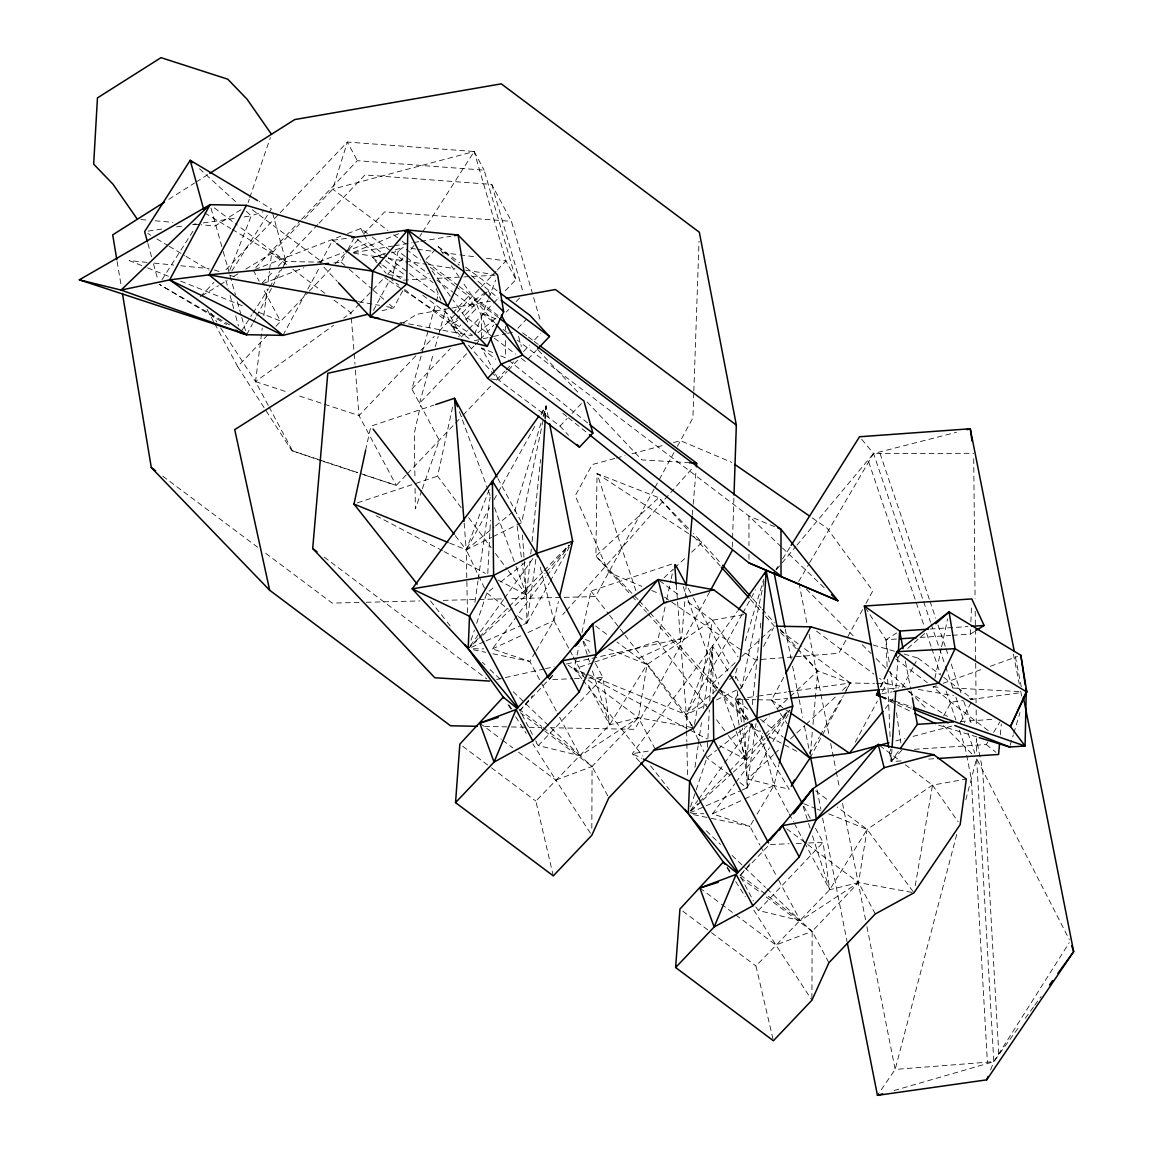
<?xml version="1.0" encoding="UTF-8"?>
<svg xmlns="http://www.w3.org/2000/svg" width="1153" height="1153" viewBox="0 0 1153 1153"><rect width="100%" height="100%" fill="white"/><g stroke="black" fill="none" stroke-linecap="round" stroke-linejoin="round"><path stroke-width="0.75" stroke-dasharray="5 3.75" d="M591.835 828.258L592.065 766.471L638.416 717.699L647.049 664.532L712.424 620.242L746.207 614.16M811.914 998.44L812.159 931.365L858.509 882.593L867.142 829.425L932.532 785.135L966.3 779.053M693.775 392.885L692.91 417.876L677.387 446.341M693.832 391.098L699.035 241.164M732.27 547.041L732.515 539.863M732.573 538.076L733.942 496.813M952.436 635.332L970.394 634.136L970.61 628.861M970.884 621.813L971.518 605.974M487.791 573.459L490.472 520.19M707.438 747.23L709.311 709.945M709.758 701.067L712.54 646.026L737.3 611.364M545.297 418.597L546.104 406.015L540.944 413.235M891.961 749.061L891.139 761.585L903.678 760.749M895.939 688.269L898.043 656.086M639.021 658.003L681.639 638.416L686.093 586.574M692.247 515.06L693.011 506.109M693.169 504.322L696.095 470.352M810.271 754.667L812.346 731.506M812.995 724.387L817.794 670.931L779.226 628.097M1000.343 734.836L1001.308 724.113M523.649 624.45L526.907 623.024L526.503 595.02L530.02 561.136M530.755 554.002L531.317 548.655M532.052 541.521L540.555 459.499M544.807 418.496L546.104 406.015L540.901 415.397M742.114 790.05L747 787.917L746.611 759.913L750.3 724.243M752.332 704.642L759.553 635.101M760.288 627.967L761.023 620.833M268.231 405.38L255.519 381.585L262.235 328.173M263.806 315.706L267.165 288.999M268.058 281.88L269.398 271.2M269.629 269.413L271.647 253.386L299.737 223.826M518.317 616.581L526.907 623.024L535.958 558.571M739.851 782.556L747 787.917L756.051 723.464M474.906 602.342L477.991 580.953M478.25 579.166L490.111 497.174M695 767.235L698.098 745.847M698.343 744.06L701.442 722.672M703.503 708.418L712.54 646.026L728.206 671.608M694.51 724.358L712.424 620.242L685.271 599.906M915.223 885.72L932.532 785.135L905.379 764.799M516.904 524.961L521.66 522.626L546.104 406.015L548.857 420.067M716.402 699.957L741.754 687.519L762.551 588.318M762.911 586.574L764.007 581.357M934.939 678.238L941.252 648.577M941.626 646.833L947.579 618.916M365.602 450.391L370.862 426.163L434.018 405.107M461.157 507.666L437.592 476.16L452.61 406.923M581.818 678.771L574.064 668.942L576.687 656.835M577.062 655.106L578.936 646.444M581.948 632.593L590.956 591.057L674.591 563.168M708.043 708.36L657.686 641.054L666.319 601.246M666.708 599.517L670.83 580.478M671.205 578.748L673.093 570.086M536.073 650.825L553.916 620.559L558.398 601.578M757.06 814.205L774.023 785.452L778.895 764.756M956.731 834.484L895.16 1069.422L877.447 1095.35M965.854 799.678L976.62 758.573L1069.35 939.623M466.59 353.755L419.519 403.291L411.895 389.022L421.465 354.749M421.94 353.034L435.805 303.325M436.281 301.61L438.198 294.764M419.519 403.291L433.384 353.582M435.286 346.736L438.154 336.445M438.63 334.73L445.807 309.018M541.002 423.079L514.987 510.116L515.463 513.661M543.049 416.247L546.104 406.015M737.127 668.192L735.081 675.009L735.556 678.555M745.285 640.881L763.646 579.44M1010.172 745.299L1013.285 734.965M1013.804 733.25L1020.016 712.583M471.015 640.246L474.402 630.114M476.65 623.369L486.811 592.988L495.127 586.373M690.546 806.826L695.619 791.635M696.181 789.949L706.904 757.881L716.604 750.171M248.097 202.553L249.235 199.224M249.797 197.552L270.35 137.611M421.767 490.486L415.368 508.92L415.066 487.791M422.344 488.814L439.235 440.215L420.542 405.193L414.302 433.225L414.95 478.999M467.469 612.747L466.216 549.837L489.232 489.506M686.597 729.114L686.309 714.73L712.54 646.026L713.13 694.034M474.532 334.471L488.022 299.838M488.656 298.18L495.718 280.049M990.586 1069.941L993.814 1061.682L1069.22 942.722M229.793 270.306L251.239 215.856L263.043 211.806M880.359 686.784L883.371 680.4M246.641 334.701L252.493 323.791M253.329 322.235L255.836 317.565M256.672 316.008L271.704 287.991M272.54 286.434L281.736 269.312M282.571 267.755L285.915 261.529L272.396 212.296M320.303 263.244L332.626 240.271L350.123 237.878M283.004 335.364L319.77 266.862M333.981 262.855L341.129 262.163L346.967 251.282M347.802 249.725L354.49 237.287M373.413 310.431L389.267 280.9L384.958 277.671M402.743 290.83L393.591 307.894L379.769 311.324M737.661 694.668L735.153 699.338L739.534 727.673M741.004 688.442L757.723 657.296M763.574 646.401L773.605 627.722M779.399 711.949L771.516 700.001L784.054 676.652M809.939 758.242L821.729 736.291M822.565 734.735L843.592 695.547M844.443 693.991L850.323 683.008L874.565 683.455M880.762 686.986L884.106 680.774M855.31 742.128L877.361 701.067M882.449 691.584L886.686 683.686L906.042 687.174M902.15 687.548L912.974 667.385M913.796 665.843L917.961 658.089L940.502 674.966M943.63 715.999L951.038 702.22L963.274 700.548M960.363 722.556L971.215 702.336M654.126 489.045L595.524 596.577L509.54 598.71M654.99 487.46L658.435 481.132M659.3 479.547L673.943 452.668M709.744 591.748L634.77 729.33L548.914 727.687M862.574 609.62L838.764 653.29L755.388 659.905L743.656 651.805M865.975 603.379L872.778 590.898L827.148 528.233L811.02 517.092M484.519 588.189L466.216 549.837L489.665 507.623M494.003 499.811L497.476 493.556M498.341 492L535.684 424.78M691.641 725.914L686.309 714.73L741.883 614.679M742.748 613.122L755.777 589.673M526.907 623.024L549.347 582.899M550.212 581.343L569.193 547.387M747 787.917L769.44 747.793M772.885 741.61L790.151 710.738M809.565 753.846L819.322 736.911M820.201 735.369L842.353 696.873M845.898 690.719L850.323 683.008L800.211 645.464M798.654 581.501L808.657 564.408M809.565 562.851L873.542 453.518L956.457 432.303M535.179 652.339L529.818 661.418L540.743 681.87M753.485 820.259L749.911 826.312L760 845.192M914.459 749.306L986.305 744.55L988.121 741.523M993.598 732.414L999.968 721.792M775.955 569.481L777.857 566.469M782.599 558.931L790.194 546.868M161.996 279.675L194.958 228.092M231.71 271.099L271.459 208.895L259.194 201.559M241.323 331.315L251.988 314.625M252.954 313.112L268.462 288.827M269.442 287.313L280.107 270.624M283.984 264.556L285.915 261.529L322.278 262.192L250.691 208.563M413.97 245.517L409.589 251.123M419.793 236.423L421.739 233.396M422.704 231.868L474.171 151.49L347.356 142.05L225.051 270.739M898.201 751.554L891.139 761.585L888.704 747.432M470.265 645.795L503.486 599.574M504.524 598.133L533.58 557.677M690.373 810.689L697.637 800.586M698.675 799.13L723.58 764.468M724.617 763.027L752.635 724.026M1017.984 1028.375L993.814 1061.682L892.854 1090.897M1025.334 1018.243L1033.737 1006.655M1034.789 1005.2L1041.101 996.509M492.85 653.78L529.818 661.418L492.389 648.937L545.888 577.12M546.954 575.693L569.423 545.528M712.54 646.026L632.276 753.745L639.584 761.542M711.185 818.313L749.911 826.312L712.482 813.831L734.951 783.665M736.018 782.224L765.981 742.013M767.048 740.586L789.517 710.421M552.561 675.485L519.902 710.608L532.441 734.447M552.575 675.514L549.304 679.665L572.565 678.728M885.302 708.49L893.171 698.718M776.344 569.769L780.912 564.293M782.051 562.938L795.786 546.522M796.925 545.153L873.542 453.518L973.68 453.302M519.902 710.608L532.527 695.778M741.148 874.147L751.482 862.012M482.776 635.274L526.503 595.02L544.965 573.502M546.118 572.147L569.178 545.254M733.351 772.106L746.611 759.913L765.059 738.396M766.212 737.041L789.272 710.147M562.779 614.621L565.157 611.94M566.339 610.6L693.155 467.224M901.891 750.142L891.139 761.585L890.606 749.032M200.348 296.739L213.939 282.442M255.75 267.568L300.328 220.641M301.567 219.344L357.315 160.685L484.13 170.14L515.953 279.545L503.558 292.574M304.623 218.695L332.713 189.135L347.356 142.05L357.315 160.685M262.12 283.134L273.261 271.402M278.219 266.184L317.853 224.475M319.093 223.178L364.924 174.953L491.74 184.394L511.456 221.333L540.8 322.177M317.969 459.341L291.723 450.607L237.633 366.568L268.519 334.082M275.927 326.27L308.053 292.473M309.292 291.176L333.995 265.176M335.235 263.878L347.586 250.878M348.826 249.581L358.698 239.175M363.642 233.987L384.641 211.878L511.456 221.333M359.505 303.815L350.959 312.809L343.724 318.026M360.73 302.533L371.727 290.96M372.938 289.677L386.385 275.538M387.595 274.255L404.703 256.269M426.019 259.396L435.748 249.163M452.581 313.112L468.709 296.134L455.939 286.564M415.815 355.787L358.987 415.584L296.22 394.96M420.759 350.598L434.35 336.301M439.279 331.098L496.107 271.301M497.347 270.004L505.994 260.895L474.171 151.49L332.713 189.135L387.941 230.514M487.056 291.882L464.371 315.763L469.285 324.959M404.559 289.461L457.092 328.821L460.811 324.901M465.783 319.669L475.699 309.235L468.709 296.134M411.895 389.022L450.304 348.624M461.445 336.892L467.642 330.378M468.882 329.066L492.417 304.306M493.657 303.008L498.615 297.791M471.534 348.537L474.013 345.943M475.252 344.632L478.971 340.726M480.21 339.414L493.83 325.088M506.225 312.045L508.704 309.436M516.126 301.625L519.844 297.719M517.856 328.216L526.373 319.251M406.159 475.022L396.272 485.427L364.045 474.834M407.384 473.724L454.34 424.333M455.565 423.021L461.748 416.521M462.987 415.224L491.394 385.333M496.338 380.13L504.985 371.035M506.225 369.724L513.633 361.927M523.52 351.535L529.688 345.035M534.632 339.832L540.815 333.332M490.818 378.876L498.773 380.187L507.133 371.396M508.329 370.142L519.081 358.828M527.988 359.116L536.347 350.325M468.449 345.223L498.773 380.187L559.998 426.062L567.175 418.525M571.946 413.495L583.894 400.927M553.281 875.862L535.871 801.09L609.606 724.848L647.049 664.532L617.042 642.048M739.995 875.502L769.397 844.558L789.084 843.765M772.971 1039.012L755.964 965.983L829.699 889.741L867.142 829.425L837.136 806.941M478.149 638.459L469.444 647.409L481.45 636.485M479.389 637.177L507.983 607.746M509.222 606.464L542.804 571.931M544.043 570.649L568.905 545.052M690.777 811.02L698.242 803.353M699.482 802.07L728.076 772.64M729.316 771.357L764.136 735.542M765.376 734.259L788.998 709.945M750.733 725.251L789.185 789.257L747.447 779.024L773.49 754.711M774.802 753.5L780.005 748.643M790.425 738.914L804.751 725.554M806.048 724.329L835.997 696.383M842.512 690.301L850.323 683.008L817.794 670.931L800.456 653.016M664.114 577.711L673.28 569.193M674.591 567.982L686.381 557.043M691.613 552.172L702.091 542.443L721.374 563.86M735.167 662.629L711.588 684.522L647.712 613.583M741.71 656.561L760.043 639.54M761.355 638.315L774.441 626.165L762.392 612.776M751.237 725.453L754.956 729.287L757.564 726.851M762.81 721.994L769.354 715.912M777.208 708.619L788.998 697.68M790.295 696.455L817.794 670.931M690.935 811.135L701.543 801.378M702.869 800.168L732.025 773.332M897.12 657.844L899.787 655.481M907.771 648.418L925.081 633.127M477.947 332.799L498.24 316.268M449.699 543.106L466.216 549.837L494.075 527.137M495.473 526.013L512.191 512.393M592.829 662.687L574.064 668.942L686.309 714.73L716.964 689.768M729.503 679.549L735.081 675.009L741.754 687.519M500.661 581.977L525.609 562.16M717.988 749.075L747.086 725.943M220.67 328L255.519 381.585L333.606 325.319M485.572 292.487L474.849 299.91L450.967 325.045L459.11 336.892M457.669 320.404L450.967 325.045L461.459 337.152M692.175 727.572L638.416 717.699L580.204 755.777L538.292 745.573L536.203 742.676M828.748 813.845L867.142 829.425L913.998 892.782L858.509 882.593L800.297 920.67L758.386 910.466L755.244 906.128M168.828 199.31L194.612 182.981M196.14 182.015L208.275 174.334M240.891 209.716L215.164 226.002L201.026 224.777M403.089 322.97L416.737 314.322L450.088 308.355M887.118 666.607L885.98 639.728L896.63 632.983M970.394 634.136L976.49 630.287M201.861 295.817L218.551 285.67M220.064 284.748L227.645 280.136M233.713 276.446L238.267 273.679M245.848 269.067L271.647 253.386L287.227 265.06M455.248 535.626L466.216 549.837L491.553 537.399M493.138 536.621L515.319 525.739M624.94 635.13L686.309 714.73L706.904 704.627M492.389 648.937L521.531 635.49M528.016 632.507L553.916 620.559L539.345 563.687M712.482 813.831L743.253 799.634M744.867 798.885L774.023 785.452L759.87 730.31M471.462 647.265L484.505 641.558M486.134 640.852L522.021 625.157M689.926 812.865L704.598 806.451M706.227 805.745L740.485 790.771M353.611 252.276L399.615 233.353M254.914 269.528L340.942 236.178M347.557 233.612L360.788 228.481L370.704 235.904M262.538 283.797L303.888 267.755M318.776 261.99L343.594 252.363M345.237 251.729L368.398 242.75L386.817 256.542M988.207 730.627L951.038 702.22L933.08 686.957L936.452 685.732M943.197 683.297L983.696 668.668M990.441 666.232L1017.45 656.489M385.534 253.228L372.549 257.609L377.074 262.855M395.277 249.942L403.406 247.203L398.145 251.123L391.314 252.853M357.372 502.91L437.592 476.16M594.544 662.11L657.686 641.054M614.722 458.476L592.224 464.558L575.232 495.761L608.712 572.378L641.846 586.373M616.451 458.015L625.099 455.666M632.017 453.792L663.162 445.375M673.554 442.565L680.472 440.691L731.838 462.382M895.838 740.918L904.456 738.655M913.061 736.378L954.367 725.468M381.081 255.447L372.549 257.609L381.167 264.066M655.178 749.075L638.416 717.699L609.606 724.848L586.834 682.172M875.271 913.969L858.509 882.593L829.699 889.741L805.241 843.91M474.387 340.726L481.363 339.169M483.107 338.78L491.841 336.849M493.585 336.46L505.807 333.75M507.551 333.361L514.526 331.805M496.626 679.535L503.602 677.978M505.36 677.589L543.755 669.057M545.499 668.668L554.233 666.737M566.44 664.013L681.639 638.416M881.771 693.803L892.119 691.872M451.846 308.053L490.472 301.149M353.74 252.651L392.64 246.079M394.412 245.776L412.097 242.793M413.869 242.49L419.173 241.597M420.946 241.294L451.01 236.221M648.217 751.107L632.276 753.745L641.832 758.314M148.189 231.09L162.4 228.986M176.611 226.882L183.716 225.829M192.609 224.518L196.154 223.999M203.274 222.947L237.028 217.96M244.133 216.908L251.239 215.856L245.935 211.028M740.471 698.588L735.153 699.338L718.953 689.148M747.562 697.579L756.426 696.326M758.198 696.066L786.548 692.059M788.321 691.8L850.323 683.008M970.264 699.583L1020.981 692.636M757.665 699.756L771.516 700.001L787.629 698.473M880.676 689.595L898.576 687.88M930.212 629.034L967.929 626.54M865.298 607.501L885.98 639.728L896.76 639.007M920.108 637.465L950.649 635.447M960.478 721.49L994.607 719.227M928.741 759.092L935.905 758.616M403.478 280.136L430.127 278.709M437.232 278.334L462.108 276.994M463.881 276.907L497.649 275.106M574.353 678.656L581.516 678.368M588.664 678.079L602.976 677.503L609.606 724.848L592.253 670.426M796.233 843.477L806.97 843.045M808.757 842.973L823.069 842.396L829.699 889.741L812.346 835.32M359.073 602.442L332.208 603.105L263.288 551.48M366.236 602.27L419.98 600.929M443.256 600.353L477.299 599.517M479.086 599.459L502.377 598.883M473.379 648.735L483.741 648.851M691.742 813.614L703.849 813.744M876.309 683.498L886.686 683.686L879.537 678.324M742.085 699.467L735.153 699.338L749.81 723.724M743.815 699.496L755.936 699.712M484.534 726.448L509.568 726.923M511.356 726.952L527.454 727.269M529.241 727.298L541.766 727.543M933.08 686.957L940.243 687.332M952.782 688.01L1020.852 691.641M689.624 462.771L641.861 459.888L586.358 401.143M140.897 219.546L147.973 220.165M155.05 220.785L172.734 222.313M193.949 224.158L199.253 224.619M147.051 262.38L129.309 260.607L145.898 267.237M154.142 263.086L173.656 265.046M180.762 265.767L209.154 268.606M415.57 249.019L412.025 248.558L409.2 246.439M417.343 249.25L431.525 251.123M442.161 252.521L458.13 254.611M459.903 254.842L475.858 256.946M486.494 258.344L505.994 260.895L515.953 279.545M353.755 253.228L426.581 264.296M428.368 264.57L455.003 268.62M465.668 270.234L494.089 274.558M358.439 301.596L379.524 305.372M386.558 306.64L393.591 307.894L389.555 304.378M918.35 689.393L953.531 695.735M969.37 698.588L972.887 699.222L941.9 676.018M388.489 274.529L404.17 277.455M399.99 322.249L472.139 335.782M473.479 649.773L485.802 652.324M693.573 814.667L709.426 817.953M873.023 644.974L895.492 651.531M904.139 654.054L917.961 658.089M938.701 725.194L979.243 737.661M255.519 381.585L287.746 392.179M292.43 450.837L321.644 460.883M323.33 461.445L357.257 472.6M319.669 459.903L358.814 472.946M360.529 473.523L396.272 485.427L358.987 415.584L355.11 365.977M214.314 269.932L219.387 271.647M229.533 275.077L237.994 277.931M881.656 696.513L893.46 700.592M895.146 701.168L912.023 706.991M881.584 696.729L896.558 702.609M898.216 703.258L911.519 708.475M147.57 267.9L169.145 276.518M180.762 281.159L243.845 306.352M258.791 312.319L280.381 320.952L262.495 287.443M585.292 639.468L591.965 642.178M608.654 648.952L647.049 664.532L693.904 727.889M803.713 803.684L815.402 808.426M817.073 809.103L820.403 810.458M481.565 337.483L481.55 312.996L497.491 319.568M494.68 372.52L481.579 347.975L492.735 352.573M500.705 355.859L505.49 357.819L505.475 338.578M774.571 526.633L748.946 516.068L517.293 340.149M651.791 590.567L660.078 594.069M881.368 697.104L911.634 711.934M376.123 515.737L442.608 550.788M444.193 551.624L485.355 573.315M498.01 579.988L526.503 595.02L522.482 534.978M748.917 722.6L754.956 729.287L762.81 733.423M769.094 736.738L797.372 751.626M574.064 668.942L588.304 676.451M589.889 677.287L707.034 739.044M719.688 745.717L746.611 759.913L744.478 728.134M229.735 324.959L159.085 284.229L226.55 324.569M204.657 212.93L230.73 228.51M232.257 229.433L285.915 261.529L238.671 226.118M147.699 233.439L150.769 235.284M156.894 238.945L167.632 245.358M169.16 246.281L184.494 255.447M186.037 256.37L209.024 270.119M717.483 688.226L711.588 684.522L716.546 689.638M908.189 691.396L947.449 716.417M389.267 280.9L402.628 289.619M404.112 290.585L472.413 335.148M335.609 242.231L332.626 240.271L335.393 242.404M688.586 533.594L597.038 473.566L595.885 556.034L630.835 594.847M690.085 534.574L702.091 542.443L693.414 533.493M771.516 700.001L789.142 712.05M664.474 597.095L670.34 601.16M671.81 602.169L742.186 650.782M443.271 254.006L438.183 246.612L459.701 262.74M465.437 267.035L497.015 290.686M471.13 275.567L498.226 298.094M393.62 234.765L400.696 240.069M402.109 241.136L407.773 245.373M522.64 332.799L526.964 336.027M528.391 337.108L532.715 340.337M534.156 341.418L538.465 344.646M426.235 261.76L457.813 285.411M459.24 286.492L497.995 315.518M498.5 317.637L474.849 299.91L462.627 282.139M406.245 249.336L420.441 259.973M430.372 267.41L454.513 285.497M405.323 256.514L398.145 251.123L391.789 279.891L398.88 285.209M406.764 257.58L428.311 273.722M436.929 280.179L452.725 292.012M454.167 293.093L475.699 309.235M372.116 236.97L390.536 250.763M391.948 251.83L407.528 263.504M408.94 264.556L433.024 282.6M388.23 257.595L408.061 272.454M409.474 273.52L437.809 294.736M492.85 337.094L464.371 315.763L452.913 299.823M494.277 338.16L515.636 354.158M521.329 358.439L525.595 361.638M357.3 239.392L384.05 259.439M385.462 260.492L405.179 275.264M382.594 265.147L401.273 279.127M422.82 295.269L450.102 315.72L457.092 328.821M469.055 338.593L450.967 325.045L443.588 306.885M895.78 659.012L927.343 682.662M816.526 631.123L873.801 674.029M780.163 630.446L798.784 644.397M214.328 207.886L237.244 225.051M292.891 269.312L325.463 293.712M333.966 300.083L350.959 312.809L351.233 316.354M659.559 580.622L679.564 595.625M879.653 745.53L899.657 760.519M595.597 625.993L608.467 635.62M815.69 790.886L828.56 800.513M486.811 592.988L508.286 609.072M729.82 775.047L706.904 757.881L704.613 753.082M568.126 665.036L586.776 679.002M588.203 680.083L638.416 717.699M786.778 828.848L858.509 882.593M324.209 557.144L486.768 678.93M520.334 712.727L543.294 729.921M544.72 731.002L592.065 766.471L608.827 797.847M740.442 877.62L760.519 892.667M766.255 896.962L812.159 931.365L828.921 962.741M162.789 476.189L257.551 547.171M479.778 723.147L501.296 739.26M502.737 740.341L512.782 747.865M518.519 752.16L555.818 780.105L591.806 835.32M699.885 888.041L719.962 903.087M721.403 904.154L734.302 913.825M735.744 914.905L775.911 944.999L811.914 1000.213M462.713 746.279L489.967 766.702M491.394 767.768L535.871 801.09M682.807 911.173L710.061 931.595M711.487 932.662L755.964 965.983M481.55 312.996L494.421 322.768M502.996 329.282L508.718 333.635M740.442 875.055L800.297 920.67L812.159 931.365L775.911 944.999L752.015 907.281M518.922 709.081L541.723 726.448M543.149 727.543L580.204 755.777L592.065 766.471L555.818 780.105L532.873 743.901M747.865 709.34L735.153 699.338L749.998 721.807M760.562 719.342L783.132 737.127M508.3 360.053L588.419 423.54M481.579 347.975L495.574 359.232M562.779 413.25L566.973 416.637M568.371 417.761L587.972 433.514M986.305 744.55L995.846 752.26M341.129 262.163L347.846 268.029M349.2 269.197L372.059 289.129M373.413 290.311L384.165 299.679M438.183 246.612L459.269 265.147M199.498 168.756L237.965 203.778M781.186 546.753L748.946 516.068L748.974 545.585M782.469 547.978L826.312 589.702M706.313 830.809L720.481 844.356M732.069 855.44L765.534 887.435M766.831 888.675L800.297 920.67L777.626 878.211M482.358 662.226L484.937 664.69M490.083 669.619L500.388 679.463M513.258 691.771L580.204 755.777L557.533 713.318M806.278 589.082L854.546 637.105M862.17 644.686L871.063 653.535M876.136 658.594L907.887 690.186M909.155 691.44L926.94 709.138M943.457 725.568L971.993 753.961M688.456 528.377L658.738 497.678L597.038 473.566L635.865 590.624M780.639 632.565L799.216 651.748M637.998 599.531L595.885 556.034L658.738 497.678L688.86 531.144M717.786 690.921L746.279 720.337M538.264 350.224L580.19 394.614M323.935 267.15L337.296 281.476M559.998 426.062L568.515 435.286M752.707 598.652L761.153 608.02M762.349 609.361L774.412 622.75M693.688 536.491L720.207 565.936M750.344 599.401L761.182 611.436M639.238 600.799L648.88 611.508M650.09 612.848L717.584 687.793M718.795 689.134L747.72 721.259M632.046 596.187L636.86 601.535M638.07 602.875L646.502 612.243M494.666 322.782L474.849 299.91L489.607 336.215M378.198 264.167L386.125 273.333M861.68 439.336L873.542 453.518L930.557 622.231M582.928 680.184L642.826 756.008M650.58 765.837L669.432 789.704M430.487 600.944L446.009 620.602M447.119 622L451.558 627.621M590.956 591.057L608.496 613.8M609.591 615.226L623.845 633.703M716.604 719.818L727.327 734.13M728.393 735.571L746.611 759.913L742.287 728.076M468.666 517.683L491.164 547.761M495.444 553.483L507.219 569.236M508.3 570.677L526.503 595.02L522.194 563.183M726.995 867.085L731.189 872.864M509.006 705.074L512.134 709.412M432.087 270.825L451.875 298.368M932.532 785.135L958.1 821.729M712.424 620.242L738.006 656.835M451.414 265.853L458.548 276.216M750.992 723.291L754.956 729.287M780.394 713.448L787.283 723.897M210.999 313.112L216.807 322.047M727.168 868.05L730.988 874.089M735.758 881.627L745.328 896.717M508.026 704.67L510.894 709.196M515.665 716.734L526.186 733.337M688.226 588.376L692.477 596.245M693.328 597.831L730.815 667.14M497.952 478.61L521.66 522.626M474.171 151.49L484.13 170.14M803.771 806.25L810.487 818.817M815.517 828.258L823.069 842.396L758.386 910.466L756.714 907.281M774.023 785.452L788.364 812.303M789.2 813.888L793.423 821.786M794.273 823.372L804.39 842.339M488.252 290.628L490.717 295.226M760.836 846.763L776.791 876.64M495.502 374.062L498.773 380.187M583.677 641.356L589.558 652.353M595.424 663.364L602.976 677.503L538.292 745.573L535.785 740.803M360.788 228.481L363.325 233.237M364.175 234.823L368.398 242.75M553.916 620.559L569.106 648.995M569.957 650.58L572.479 655.322M573.329 656.893L583.447 675.86M541.579 683.441L556.697 711.747M253.271 270.177L259.194 281.274M269.081 406.966L292.804 451.414M207.122 309.436L213.91 322.134M214.761 323.719L237.633 366.568M740.831 877.087L753.37 900.925M692.405 727.514L698.516 740.298M699.28 741.898L703.849 751.482M436.209 288.74L440.907 300.284M683.21 586.704L687.519 598.479M688.125 600.165L718.91 684.233M721.374 690.964L735.528 729.647M736.147 731.319L746.611 759.913M459.413 411.722L487.733 489.074M488.353 490.76L490.198 495.804M494.507 507.579L515.434 564.754M516.04 566.426L526.503 595.02M880.056 453.504L929.39 599.502M929.967 601.203L935.703 618.181M937.994 624.969L945.446 647.035M946.022 648.735L948.328 655.524M951.196 664.013L960.939 692.881M963.807 701.37L971.849 725.136M931.134 623.946L944.956 664.834M945.532 666.549L953.012 688.701M955.895 697.219L964.528 722.787M967.987 733.005L974.89 753.457M868.67 461.849L915.713 601.059M916.289 602.76L924.317 626.526M926.608 633.314L931.206 646.891M931.768 648.591L940.372 674.058M946.109 691.036L955.866 719.89M959.31 730.08L965.047 747.058L971.316 778.794L987.386 1062.187M803.137 806.408L808.008 821.714M808.556 823.415L810.184 828.517M583.029 641.515L589.543 661.923M491.74 184.394L523.073 292.098M211.013 208.131L222.716 249.74M223.206 251.484L229.548 274.01M230.038 275.754L235.414 294.822M237.359 301.755L241.265 315.619M241.755 317.363L245.661 331.228M518.533 336.258L521.358 346.404M225.902 280.208L228.222 288.697M230.096 295.485L233.828 309.062M235.688 315.85L238.484 326.04M147.901 243.499L151.634 257.076M153.493 263.864L157.687 279.141M1015.332 656.634L1021.27 686.655M1013.386 654.111L1019.31 684.046M1020.708 691.094L1021.745 696.383M799.015 583.259L807.014 623.773M809.118 634.337L820.605 692.477M820.95 694.236L829.31 736.508M830.708 743.555L835.939 769.973M836.285 771.732L839.413 787.585M842.555 803.439L865.543 919.705M866.941 926.753L895.16 1069.422L993.814 1061.682L976.62 758.573M785.236 629.034L791.174 659.055M792.572 666.117L798.856 697.911M799.202 699.684L802.704 717.353M804.448 726.174L809.68 752.678M817.016 789.762L820.864 809.204M822.608 818.025L847.066 941.67M905.35 660.986L910.697 689.134M911.029 690.906L912.037 696.181M117.13 261.515L120.964 284.604M739.808 729.431L747.447 779.024M885.98 639.728L889.323 662.874M890.606 671.781L893.171 689.595M896.501 712.741L900.868 743.008M737.243 690.935L742.042 726.304M517.149 526.042L521.949 561.41M676.249 584.557L686.309 714.73M464.14 523.087L466.216 549.837M351.377 318.127L354 351.795M354.144 353.567L354.965 364.204M742.59 699.871L744.362 726.361M998.786 1053.842L982.716 770.463L976.432 738.713L976.577 753.601M887.651 679.146L890.231 740.082M686.626 730.901L686.842 741.696M686.885 743.483L687.563 777.641M973.723 458.678L975.078 598.695M975.207 611.263L975.352 627.419M975.38 629.221L975.683 661.519M975.712 663.321L976.087 702.811M976.159 709.989L976.317 726.145M748.974 554.262L748.974 562.938M505.461 326.342L505.461 329.844"/><path stroke-width="1.5" d="M503.659 311.843L464.097 271.777L407.831 229.98L372.707 271.171L370.07 316.643L487.272 346.332L503.659 311.843L497.649 275.106L458.087 235.025L407.831 229.98L406.663 284.07L370.07 316.643L338.506 282.788M734.014 495.026L736.335 425.068L699.338 232.243L501.281 83.852L294.721 119.566L209.788 173.368M503.775 697.853L468.19 648.692L469.516 616.25L493.628 575.376L492.432 481.132L538.883 416.132M724.906 864.188L688.298 813.586L689.624 781.143L713.721 740.269L713.174 697.594M492.259 484.678L492.432 481.132L536.693 553.354L582.006 638.214M545.182 420.384L536.693 553.354L537.572 556.798M738.338 609.908L766.197 570.908L756.786 718.247L757.665 721.692M892.076 747.274L895.708 691.843M898.273 652.512L899.686 631.051L864.361 606.031L888.704 747.432M548.612 676.912L592.743 623.845L658.118 579.555L713.621 589.745L746.207 614.16L740.053 659.761L693.904 727.889L655.178 749.075L608.827 797.847L591.806 835.32L553.281 875.862L455.536 802.618L459.845 744.132L503.241 697.133L517.135 708.36M769.858 840.451L812.836 788.738L878.226 744.449L933.714 754.653L966.3 779.053L960.146 824.654L913.998 892.782L875.271 913.969L828.921 962.741L811.914 1000.213L773.375 1040.755L675.629 967.511L679.939 909.025L723.335 862.026L737.228 873.253M489.65 681.077L434.796 677.762L312.708 548.525L327.769 373.298L463.91 343.046M686.251 584.787L692.088 516.847M696.398 466.778L696.7 463.203L539.907 345.727M999.536 743.757L998.584 754.466L937.692 758.501M765.837 574.468L766.197 570.908L764.468 574.035M896.241 656.086L896.919 651.69L949.063 611.94L1020.823 655.264L1026.833 692.016L1010.446 726.505L1025.06 746.02L1009.668 747.014L979.243 737.661M765.477 574.396L766.197 570.908L792.731 706.112L779.313 763.027M417.184 584.095L353.971 504.048L365.602 450.391M559.623 596.404L572.637 541.218L549.549 423.569M765.188 574.324L766.197 570.908M491.164 484.491L492.432 481.132L412.183 588.852L468.19 648.692L517.611 707.856M847.412 943.442L877.447 1095.35L986.709 1079.842L988.006 1076.542M532.801 740.889L516.04 709.499L479.778 723.147L494.06 762.075L532.801 740.889L579.137 692.117L596.159 654.645L658.118 579.555L664.027 602.803L596.159 654.645L562.39 660.727L516.04 709.499L494.06 762.075L455.536 802.618M752.895 905.782L736.133 874.392L699.885 888.041L714.154 926.983L752.895 905.782L799.245 857.01L816.252 819.552L878.226 744.449L884.12 767.696L816.252 819.552L782.483 825.62L736.133 874.392L714.154 926.983L675.629 967.511M878.86 689.984L876.597 694.769L879.782 696.326M884.12 678.814L896.919 651.69L955.073 648.692L1026.833 692.016L1025.709 688.427M367.663 314.337L283.004 335.364L246.641 334.701L121.065 290.066L210.033 204.672L79.326 279.819L121.065 290.066L169.65 279.891L210.033 204.672L246.396 205.335L354.49 237.287M235.745 330.075L240.343 332.828L246.641 334.701L169.65 279.891L209.082 274.846L246.396 205.335M785.726 673.539L810.804 626.828L871.293 644.469M879.105 690.099L876.597 694.769L879.926 696.066M710.608 590.163L732.155 550.63M570.908 544.302L572.637 541.218L536.693 553.354L493.628 575.376L412.183 588.852L469.516 616.25L518.23 707.452M791.852 784.631L794.503 780.019M791.145 545.355L859.533 436.756L970.278 428.772L1014.294 651.33M791.16 786.303L809.939 758.242L849.372 753.197L888.963 742.748M986.709 1079.842L1073.674 951.614L1023.374 697.262M560.372 663.652L562.39 660.727L579.137 692.117M779.457 830.001L782.483 825.62L799.245 857.01M900.219 748.686L917.384 724.343L912.369 697.94M1049.504 984.921L1052.66 980.583M1057.906 973.348L1073.674 951.614L1071.67 945.676M596.159 654.645L592.743 623.845L576.514 645.046M816.252 819.552L812.836 788.738L794.431 812.706M575.361 646.17L592.743 623.845M793.293 813.859L812.836 788.738M883.054 711.286L849.372 753.197L790.612 713.044M487.633 378.343L501.007 364.262L522.655 355.066L583.894 400.927L592.844 433.081L579.469 447.148L487.633 378.343L461.142 339.847M537.543 349.071L549.491 336.503L530.02 315.418L499.883 292.833M935.746 623.715L949.063 611.94L955.073 648.692L938.686 683.181L893.849 691.541M164.288 202.193L112.706 234.866L116.828 259.728M401.561 323.935L234.722 429.622L269.658 590.25L450.549 725.785L477.385 726.304M976.49 630.287L984.1 625.474L971.792 598.926L864.361 606.031M653.52 750.228L713.721 740.269L756.786 718.247L792.731 706.112M404.544 231.335L407.831 229.98L447.71 306.266L487.272 346.332M435.719 404.53L454.498 398.275L497.087 477.039M479.778 723.147L498.168 717.397M699.885 888.041L718.261 882.29M877.447 1095.35L882.593 1093.866M664.027 602.803L713.621 589.745M884.12 767.696L933.714 754.653M966.819 429.651L970.278 428.772L971.979 441.037M880.042 694.12L876.597 694.769L879.97 695.936M506.282 298.324L555.443 289.533L736.335 425.068M454.541 235.616L458.087 235.025L464.097 271.777L447.71 306.266L406.663 284.07L372.707 271.171L325.535 264.037M351.867 237.648L407.831 229.98M169.65 279.891L283.004 335.364L209.082 274.846L328.634 263.374M791.203 698.127L878.889 689.768M928.41 629.163L899.686 631.051L903.015 648.663M971.518 626.31L984.1 625.474M900.349 638.776L916.52 637.71M917.384 724.343L953.3 721.965M776.171 626.194L810.804 626.828M689.624 462.771L696.7 463.203M209.082 274.846L356.681 301.279M370.07 316.643L378.876 318.286M79.326 279.819L246.641 334.701L243.557 332.929M913.709 707.582L1025.06 746.02L1026.228 691.93L1010.446 726.505L938.686 683.181L896.919 651.69M913.19 709.138L948.112 722.845M954.77 725.468L1009.668 747.014M353.971 504.048L448.056 542.429M777.785 527.944L780.985 529.27L837.928 600.756L748.974 562.938L589.37 434.638M748.974 562.938L837.928 600.756L831.472 594.617M643.432 759.063L689.624 781.143L738.324 872.345M914.819 713.491L935.515 723.623M257.667 200.651L190.202 160.31L144.629 231.609L147.425 241.799M734.764 464.414L809.55 516.068M501.065 300.227L549.491 336.503M499.898 318.675L780.985 529.27L781.013 576.14L589.832 424.65M592.844 433.081L501.007 364.262L490.27 337.858M312.708 548.525L317.017 551.754M122.434 293.482L151.302 467.585L155.612 470.813M336.777 243.47L372.707 271.171M784.544 738.237L809.939 758.242L788.277 725.381M192.854 162.717L190.202 160.31L203.721 209.529M151.302 467.585L269.658 590.25M640.809 762.854L688.298 813.586L737.704 872.749M577.033 444.51L579.469 447.148M722.585 565.201L750.3 595.986M721.403 567.276L749.133 598.061M495.833 324.123L522.655 355.066L501.368 315.173M684.968 809.363L688.298 813.586M464.875 644.469L468.19 648.692M373.053 429.017L454.152 534.199M271.488 134.281L247.059 99.201L227.775 79.197L161.016 57.65L97.457 97.904L93.667 164.144L112.951 184.163L137.366 219.243M730.051 674.606L756.786 718.247L802.099 803.108M675.442 564.739L686.511 585.22M713.721 740.269L768.561 842.973M493.628 575.376L548.468 678.079M457.568 406.678L454.498 398.275L464.01 521.315M774.052 572.508L784.876 627.261M810.386 756.209L816.324 786.231M1020.823 655.264L1025.204 684.94M674.721 564.956L676.249 584.557"/></g></svg>
